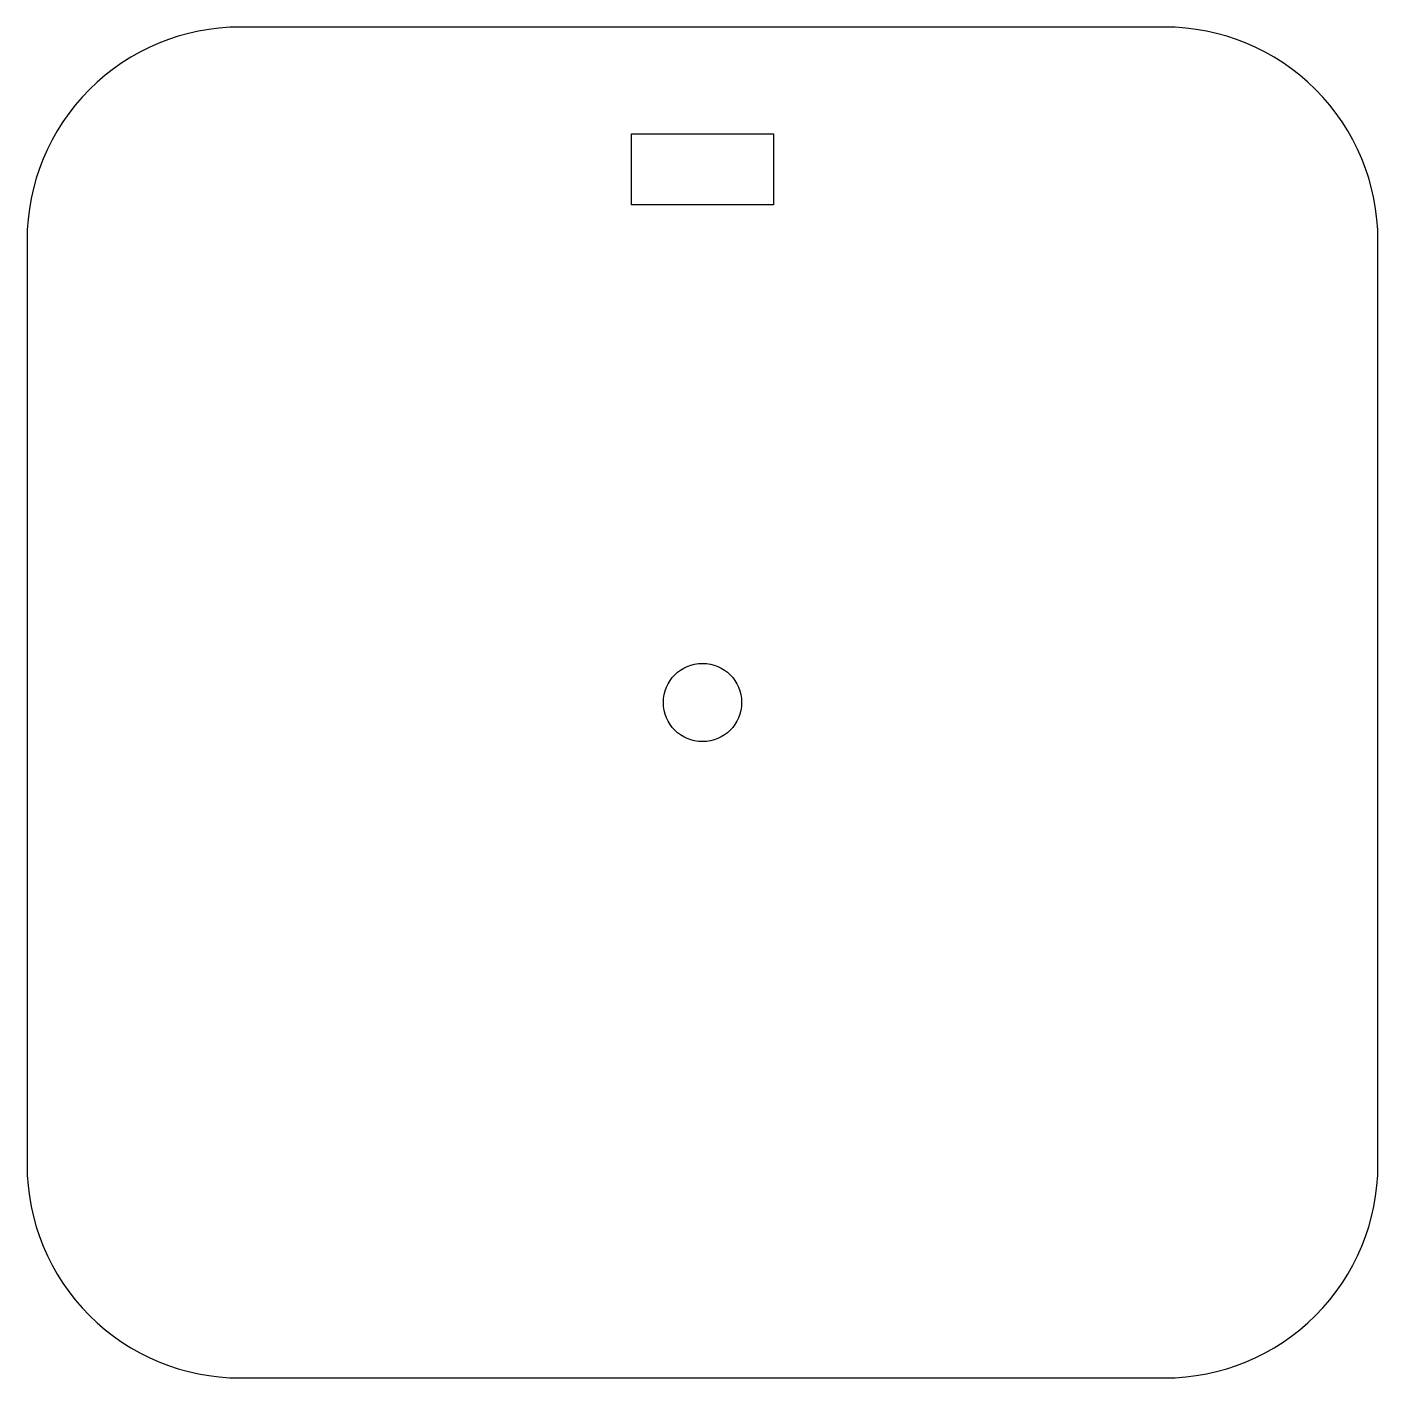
# Model space of a CAD drawing. Header units: millimetres. Extents: x -190 to 0, y 0 to 190.
import ezdxf

# ---------------------------------------------------------------- set-up
doc = ezdxf.new("R2010")
doc.units = ezdxf.units.MM

msp = doc.modelspace()

# ---------------------------------------------------------------- linework, layer by layer
msp.add_lwpolyline([(-30, 190), (-160, 190, 0.414214), (-190, 160), (-190, 30, 0.414214), (-160, 0), (-30, 0, 0.414214), (0, 30), (0, 160, 0.414214)], format="xyb", close=True)
msp.add_lwpolyline([(-85, 175), (-85, 165), (-105, 165), (-105, 175)], close=True)
msp.add_circle((-95, 95), 5.5)

doc.saveas('drawing.dxf')
